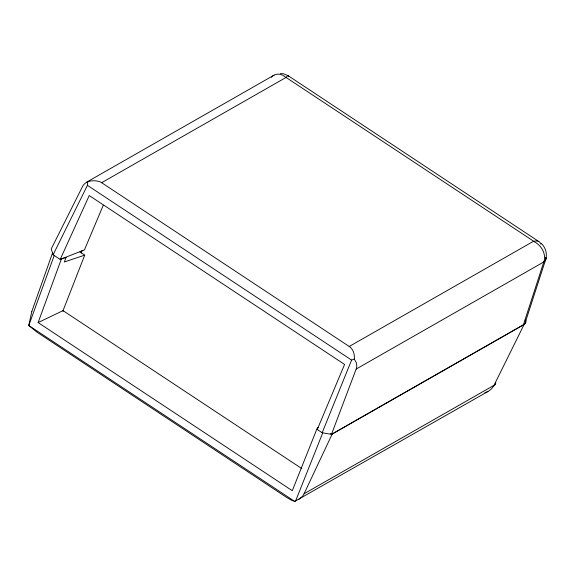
<?xml version="1.0" encoding="UTF-8"?>
<svg xmlns="http://www.w3.org/2000/svg" width="575" height="575" viewBox="0 0 575 575"><rect width="100%" height="100%" fill="white"/><g stroke="black" fill="none" stroke-linecap="round" stroke-linejoin="round"><path stroke-width="0.86" d="M60.188 259.433L89.247 195.536L344.576 364.442L317.256 429.489L322.173 432.745L331.488 434.355L356.378 368.489A12.125 9.955 -21.7 0 0 356.802 366.182L356.299 362.617L354.293 359.088C354.674 355.149 353.812 350.851 350.973 347.94A11.773 10.81 -17.7 0 0 349.212 346.481L101.646 182.706A11.766 10.803 -17.7 0 0 99.676 181.671C94.53 180.061 87.357 180.27 83.677 184.697A12.075 4.528 -76.2 0 0 82.541 186.487L51.218 248.917L53.123 254.761L60.188 259.433L84.439 249.902L103.234 205.304M53.123 254.761L87.436 185.344L87.695 182.002M545.998 258.118C547.184 252.705 545.251 247.2 541.262 243.419M494.22 385.293L491.589 388.786L488.448 391.223L294.716 501.414L291.036 500.02L285.947 496.98L37.31 332.379L28.75 325.515L31.826 311.427M545.891 258.836L525.406 322.043M331.488 434.355L523.401 324.803L543.893 261.668A13.074 6.979 16.7 0 0 545.962 257.586M31.855 311.348L52.605 252.784M28.75 325.515L54.294 255.3M318.248 427.304L317.213 428.188L292.28 490.705L38.123 322.575L61.388 258.951L66.147 257.356L64.35 261.992L84.741 255.127L79.954 251.965L81.341 251.167M81.204 252.993L82.117 250.492M38.123 322.575L63.034 310.637L84.741 255.127M295.536 501.148L322.726 432.889M322.173 432.745L351.584 360.087L354.293 359.088M298.533 499.618L301.983 496.822A14.217 11.428 -10.3 0 0 304.103 493.724L332.17 434.067L524.113 324.501A11.744 5.944 22.1 0 0 525.629 319.995M304.103 493.724L494.004 385.322L524.113 324.501M317.256 429.489L317.731 429.101M274.045 75.167L86.3 182.347M101.646 182.706L286.062 77.438L533.629 241.213L349.212 346.481M356.191 369.042L543.799 261.956A13.074 7.065 18 0 0 545.876 257.744M487.938 391.503L484.89 392.739M280.406 73.586L283.267 73.722L288.168 75.713L538.797 241.507M330.51 433.701L332.17 434.067M87.436 185.344L351.584 360.087M63.034 310.637L301.839 468.611M28.815 325.515L294.716 501.414M63.113 311.283A11.759 9.423 60.3 0 1 62.797 310.306M525.255 320.297A13.053 6.605 22.1 0 1 523.401 324.803M271.371 77.237A17.193 12.19 75.9 0 1 286.005 77.567A17.193 2.243 -63.5 0 1 288.492 76.748M540.924 244.102A17.193 8.438 -48.6 0 0 533.578 241.342A17.193 14.655 38.9 0 1 544 261.711M495.722 382.512A11.766 5.585 26.3 0 1 494.004 385.322M495.657 382.67A11.795 5.628 26.8 0 1 494.076 385.365"/></g></svg>
